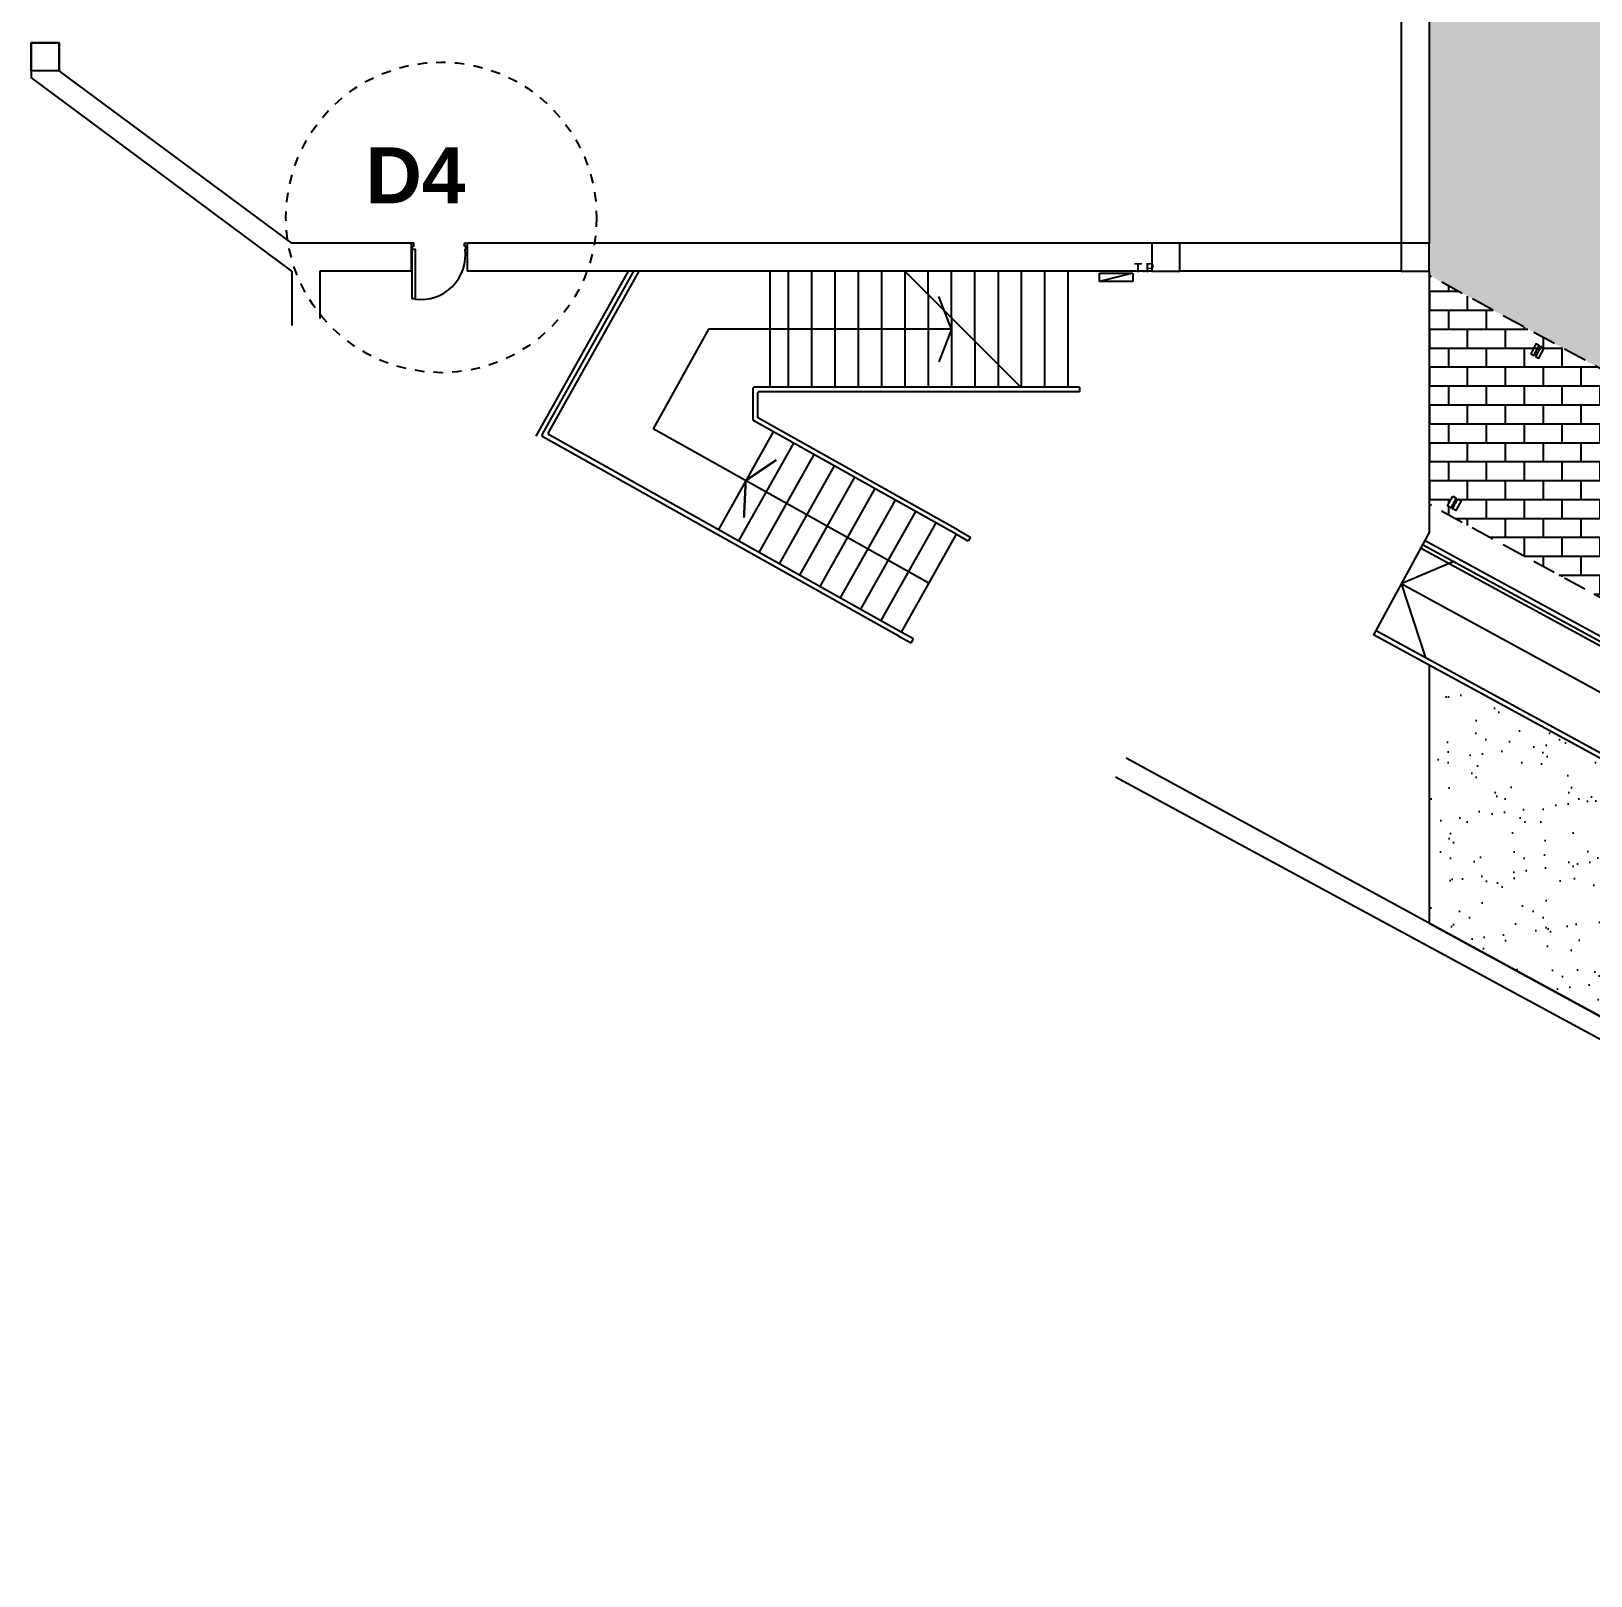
# Model space of a CAD drawing. Header units: millimetres. Extents: x -735 to -481, y 85 to 450.
# Drawn here: x -707.31 to -690.57, y 191.44 to 208.02 of the extents above; entities that cross this region are included whole.
import ezdxf

# ---------------------------------------------------------------- set-up
doc = ezdxf.new("R2010")
doc.units = ezdxf.units.MM
doc.linetypes.add('ACAD_ISO02W100', pattern=[15, 12, -3])
doc.linetypes.add('DASHED', pattern=[0.75, 0.5, -0.25])
doc.layers.get('0').update_dxf_attribs({"color": 6, "linetype": 'CONTINUOUS'})
for name, color, linetype in [('A-ESCALERAS', 6, 'CONTINUOUS'), ('A-MUROS', 5, 'CONTINUOUS'), ('A-PROYECCION', 3, 'DASHED'), ('BLOQUES', 1, 'CONTINUOUS'), ('dib - muro vista1', 1, 'CONTINUOUS'), ('dib - muro vista2', 2, 'CONTINUOUS'), ('dib - texto', 2, 'CONTINUOUS'), ('dib-carp vista 1', 1, 'CONTINUOUS'), ('dib-verde', 64, 'CONTINUOUS'), ('ESTRUCTURA', 6, 'CONTINUOUS'), ('fino', 8, 'CONTINUOUS'), ('SOLADOS EXTERIORES', 8, 'CONTINUOUS'), ('T-LOCALES', 7, 'CONTINUOUS'), ('TABLERO PRINCIPAL', 1, 'CONTINUOUS'), ('VISTA', 1, 'CONTINUOUS'), ('VISTA4', 3, 'CONTINUOUS')]:
    doc.layers.add(name, color=color, linetype=linetype)
doc.styles.add('ARIAL', font='swisseb.ttf', dxfattribs={"width": 1.32})
doc.styles.add('STYLE1', font='swisseb.ttf', dxfattribs={"width": 1.32})

msp = doc.modelspace()

# ---------------------------------------------------------------- hatches: boundary and pattern name
at = {"layer": 'dib-verde'}
h = msp.add_hatch(dxfattribs=at)
h.set_pattern_fill('AR-SAND', color=256, scale=0.01, style=0)
h.paths.add_polyline_path([(-692.309, 201.219), (-692.308, 198.45), (-684.55, 194.221), (-682.881, 197.283), (-687.44, 199.769), (-687.903, 198.817)])
at = {"layer": 'fino'}
h = msp.add_hatch(dxfattribs=at)
h.set_pattern_fill('AR-B816', color=256, scale=0.001, style=0)
edge = h.paths.add_edge_path(flags=0)
edge.add_arc((-674.465, 199.277), 1.836, 0, 360)
edge = h.paths.add_edge_path(flags=16)
edge.add_arc((-674.465, 199.277), 2.436, 0, 360)
edge = h.paths.add_edge_path(flags=0)
edge.add_arc((-674.465, 199.277), 1.836, 0, 360)
h.paths.add_polyline_path([(-690.51, 232.581), (-692.31, 232.659), (-692.31, 205.449), (-692.31, 205.404), (-671.209, 193.902), (-668.995, 193.902), (-668.995, 225.823), (-668.995, 225.824), (-668.996, 225.824), (-668.996, 226.324), (-668.995, 226.273), (-669.996, 226.273), (-669.996, 205.274), (-678.604, 205.274), (-678.602, 205.274), (-681.602, 205.274), (-681.604, 205.274), (-683.666, 205.274), (-683.663, 210.743), (-690.51, 210.743)])
h.paths.add_polyline_path([(-691.737, 229.263), (-691.137, 229.263), (-691.137, 228.663), (-691.737, 228.663)], flags=16)
h = msp.add_hatch(dxfattribs=at)
h.set_pattern_fill('AR-B816', color=256, scale=0.001, style=0)
h.paths.add_polyline_path([(-692.31, 205.404), (-692.309, 202.944), (-682.706, 197.709), (-671.237, 191.456), (-671.234, 193.915)])
h.paths.add_polyline_path([(-691.965, 202.983), (-692.023, 202.878), (-692.058, 202.898), (-692, 203.003)], flags=16)
h.paths.add_polyline_path([(-689.578, 203.665), (-689.52, 203.77), (-689.485, 203.751), (-689.544, 203.646)], flags=16)
h.paths.add_polyline_path([(-692.018, 203.012), (-692.076, 202.907), (-692.111, 202.927), (-692.053, 203.032)], flags=16)
h.paths.add_polyline_path([(-689.526, 203.636), (-689.468, 203.741), (-689.433, 203.722), (-689.491, 203.617)], flags=16)
h.paths.add_polyline_path([(-690.41, 202.138), (-690.375, 202.118), (-690.434, 202.013), (-690.469, 202.033)], flags=16)
h.paths.add_polyline_path([(-690.358, 202.109), (-690.323, 202.089), (-690.381, 201.984), (-690.416, 202.004)], flags=16)
h.paths.add_polyline_path([(-687.822, 202.708), (-687.764, 202.813), (-687.729, 202.794), (-687.788, 202.689)], flags=16)
h.paths.add_polyline_path([(-687.77, 202.679), (-687.712, 202.784), (-687.677, 202.764), (-687.735, 202.66)], flags=16)
h.paths.add_polyline_path([(-688.654, 201.18), (-688.619, 201.161), (-688.678, 201.056), (-688.713, 201.075)], flags=16)
h.paths.add_polyline_path([(-688.602, 201.151), (-688.567, 201.132), (-688.625, 201.027), (-688.66, 201.046)], flags=16)
h.paths.add_polyline_path([(-685.847, 201.631), (-685.789, 201.736), (-685.754, 201.717), (-685.812, 201.612)], flags=16)
h.paths.add_polyline_path([(-686.679, 200.103), (-686.644, 200.084), (-686.702, 199.979), (-686.737, 199.999)], flags=16)
h.paths.add_polyline_path([(-685.795, 201.602), (-685.736, 201.707), (-685.701, 201.688), (-685.76, 201.583)], flags=16)
h.paths.add_polyline_path([(-686.626, 200.074), (-686.591, 200.055), (-686.65, 199.95), (-686.685, 199.969)], flags=16)
h.paths.add_polyline_path([(-684.091, 200.674), (-684.033, 200.779), (-683.998, 200.759), (-684.056, 200.655)], flags=16)
h.paths.add_polyline_path([(-684.923, 199.146), (-684.888, 199.127), (-684.946, 199.022), (-684.981, 199.041)], flags=16)
h.paths.add_polyline_path([(-684.038, 200.645), (-683.98, 200.75), (-683.945, 200.73), (-684.004, 200.625)], flags=16)
h.paths.add_polyline_path([(-684.87, 199.117), (-684.835, 199.098), (-684.894, 198.993), (-684.929, 199.012)], flags=16)
h.paths.add_polyline_path([(-682.116, 199.597), (-682.058, 199.702), (-682.023, 199.683), (-682.081, 199.578)], flags=16)
h.paths.add_polyline_path([(-682.948, 198.069), (-682.913, 198.05), (-682.971, 197.945), (-683.006, 197.965)], flags=16)
h.paths.add_polyline_path([(-682.063, 199.568), (-682.005, 199.673), (-681.97, 199.654), (-682.028, 199.549)], flags=16)
h.paths.add_polyline_path([(-682.895, 198.04), (-682.86, 198.021), (-682.918, 197.916), (-682.953, 197.935)], flags=16)
h.paths.add_polyline_path([(-680.36, 198.64), (-680.301, 198.745), (-680.267, 198.725), (-680.325, 198.62)], flags=16)
h.paths.add_polyline_path([(-681.192, 197.112), (-681.157, 197.093), (-681.215, 196.988), (-681.25, 197.007)], flags=16)
h.paths.add_polyline_path([(-680.307, 198.611), (-680.249, 198.716), (-680.214, 198.696), (-680.272, 198.591)], flags=16)
h.paths.add_polyline_path([(-681.139, 197.083), (-681.104, 197.064), (-681.162, 196.959), (-681.197, 196.978)], flags=16)
h.paths.add_polyline_path([(-678.472, 197.611), (-678.414, 197.716), (-678.379, 197.696), (-678.437, 197.592)], flags=16)
h.paths.add_polyline_path([(-679.304, 196.083), (-679.269, 196.064), (-679.327, 195.959), (-679.362, 195.978)], flags=16)
h.paths.add_polyline_path([(-678.42, 197.582), (-678.362, 197.687), (-678.327, 197.667), (-678.385, 197.562)], flags=16)
h.paths.add_polyline_path([(-679.252, 196.054), (-679.217, 196.035), (-679.275, 195.93), (-679.31, 195.949)], flags=16)
h.paths.add_polyline_path([(-676.629, 196.606), (-676.57, 196.711), (-676.535, 196.691), (-676.594, 196.586)], flags=16)
h.paths.add_polyline_path([(-677.46, 195.078), (-677.425, 195.059), (-677.484, 194.954), (-677.519, 194.973)], flags=16)
h.paths.add_polyline_path([(-676.576, 196.577), (-676.518, 196.682), (-676.483, 196.662), (-676.541, 196.557)], flags=16)
h.paths.add_polyline_path([(-677.408, 195.049), (-677.373, 195.03), (-677.431, 194.925), (-677.466, 194.944)], flags=16)
h.paths.add_polyline_path([(-674.653, 195.529), (-674.595, 195.634), (-674.56, 195.615), (-674.618, 195.51)], flags=16)
h.paths.add_polyline_path([(-675.485, 194.001), (-675.45, 193.982), (-675.509, 193.877), (-675.543, 193.896)], flags=16)
h.paths.add_polyline_path([(-674.601, 195.5), (-674.543, 195.605), (-674.508, 195.585), (-674.566, 195.481)], flags=16)
h.paths.add_polyline_path([(-675.433, 193.972), (-675.398, 193.953), (-675.456, 193.848), (-675.491, 193.867)], flags=16)
h.paths.add_polyline_path([(-672.897, 194.572), (-672.839, 194.677), (-672.804, 194.657), (-672.862, 194.552)], flags=16)
h.paths.add_polyline_path([(-673.729, 193.044), (-673.694, 193.025), (-673.753, 192.92), (-673.787, 192.939)], flags=16)
h.paths.add_polyline_path([(-672.845, 194.543), (-672.787, 194.648), (-672.752, 194.628), (-672.81, 194.523)], flags=16)
h.paths.add_polyline_path([(-673.677, 193.015), (-673.642, 192.996), (-673.7, 192.891), (-673.735, 192.91)], flags=16)

# ---------------------------------------------------------------- linework, layer by layer
at = {"color": 2}
for points in [[(-703.233, 205.685), (-703.221, 205.685), (-703.221, 205.717), (-703.205, 205.717), (-703.205, 205.749), (-703.221, 205.749), (-703.221, 205.749), (-703.233, 205.749)], [(-702.633, 205.685), (-702.645, 205.685), (-702.645, 205.717), (-702.661, 205.717), (-702.661, 205.749), (-702.645, 205.749), (-702.645, 205.749), (-702.633, 205.749)]]:
    msp.add_lwpolyline(points, dxfattribs=at)
at = {"color": 3}
msp.add_lwpolyline([(-703.221, 205.685), (-703.189, 205.685), (-703.189, 205.149), (-703.221, 205.149)], close=True, dxfattribs=at)
at = {"layer": 'A-ESCALERAS'}
for p, q in [((-699.385, 205.449), (-699.385, 204.204)), ((-699.185, 205.449), (-699.185, 204.204)), ((-698.935, 205.449), (-698.935, 204.204)), ((-698.685, 205.449), (-698.685, 204.204)), ((-698.435, 205.449), (-698.435, 204.204)), ((-698.185, 205.449), (-698.185, 204.204)), ((-697.935, 205.449), (-697.935, 204.204)), ((-696.689, 204.204), (-697.935, 205.449)), ((-697.685, 205.199), (-697.685, 205.449)), ((-697.435, 204.949), (-697.435, 205.449)), ((-697.185, 204.699), (-697.185, 205.449)), ((-696.935, 205.449), (-696.935, 204.449)), ((-696.685, 205.449), (-696.685, 204.204)), ((-696.435, 205.449), (-696.435, 204.204)), ((-696.185, 205.449), (-696.185, 204.204)), ((-697.685, 205.199), (-697.685, 204.204)), ((-697.435, 204.949), (-697.435, 204.204)), ((-700.042, 204.826), (-700.636, 203.756)), ((-697.435, 204.826), (-700.042, 204.826)), ((-697.185, 204.699), (-697.185, 204.204)), ((-697.679, 202.099), (-700.636, 203.756)), ((-699.348, 203.724), (-699.936, 202.674)), ((-699.13, 203.602), (-699.718, 202.552)), ((-698.912, 203.48), (-699.5, 202.429)), ((-698.912, 203.48), (-699.5, 202.429)), ((-698.694, 203.357), (-699.282, 202.307)), ((-698.476, 203.235), (-699.064, 202.185)), ((-698.257, 203.113), (-698.846, 202.063)), ((-698.039, 202.991), (-698.628, 201.941)), ((-697.821, 202.868), (-698.41, 201.818)), ((-697.603, 202.746), (-698.192, 201.696)), ((-697.385, 202.624), (-697.974, 201.574))]:
    msp.add_line(p, q, dxfattribs=at)
for points in [[(-697.435, 204.826), (-697.569, 205.176)], [(-697.435, 204.826), (-697.569, 204.476)]]:
    msp.add_lwpolyline(points, dxfattribs=at)
at = {"layer": 'A-ESCALERAS', "const_width": 0.025}
for points in [[(-699.642, 203.199), (-699.313, 203.422)], [(-699.642, 203.199), (-699.661, 202.801)]]:
    msp.add_lwpolyline(points, dxfattribs=at)
at = {"layer": 'A-MUROS'}
for p, q in [((-707.01, 207.898), (-707.31, 207.898)), ((-707.01, 207.898), (-707.31, 207.898)), ((-707.31, 207.898), (-707.31, 207.526)), ((-707.01, 207.598), (-707.01, 207.898)), ((-707.01, 207.598), (-707.01, 207.898)), ((-704.511, 205.449), (-707.31, 207.526)), ((-704.511, 205.749), (-707.01, 207.598)), ((-703.233, 205.749), (-704.511, 205.749)), ((-695.285, 205.749), (-702.633, 205.749)), ((-704.511, 205.449), (-704.511, 204.865)), ((-703.233, 205.449), (-704.211, 205.449)), ((-704.211, 205.449), (-704.211, 204.939)), ((-695.285, 205.449), (-702.633, 205.449))]:
    msp.add_line(p, q, dxfattribs=at)
msp.add_lwpolyline([(-707.01, 207.598), (-707.31, 207.598), (-707.31, 207.898), (-707.01, 207.898)], close=True, dxfattribs=at)
msp.add_lwpolyline([(-707.01, 207.598), (-707.31, 207.598), (-707.31, 207.898), (-707.01, 207.898)], close=True, dxfattribs=at)
for points in [[(-703.233, 205.749), (-703.233, 205.449)], [(-702.633, 205.749), (-702.633, 205.449)]]:
    msp.add_lwpolyline(points, dxfattribs=at)
at = {"layer": 'A-PROYECCION', "ltscale": 0.04}
msp.add_circle((-702.909, 206.025), 1.667, dxfattribs=at)
at = {"layer": 'BLOQUES'}
msp.add_arc((-703.127, 205.622), 0.478, 262.5014, 7.6335, dxfattribs=at)
at = {"layer": 'dib - muro vista1'}
for p, q in [((-688.342, 200.309), (-692.381, 202.511)), ((-688.318, 200.353), (-692.357, 202.555)), ((-692.309, 201.219), (-692.308, 198.45))]:
    msp.add_line(p, q, dxfattribs=at)
for points in [[(-687.352, 199.826), (-687.903, 198.817), (-692.907, 201.545)], [(-687.396, 199.85), (-687.923, 198.884), (-692.883, 201.589)]]:
    msp.add_lwpolyline(points, dxfattribs=at)
at = {"layer": 'dib - muro vista2'}
for p, q in [((-695.561, 200.224), (-684.594, 194.245)), ((-695.673, 200.02), (-684.69, 194.069))]:
    msp.add_line(p, q, dxfattribs=at)
for points in [[(-691.219, 204.561), (-691.184, 204.542), (-691.127, 204.648), (-691.162, 204.667)], [(-691.219, 204.561), (-691.184, 204.542), (-691.127, 204.648), (-691.162, 204.667)], [(-691.166, 204.533), (-691.131, 204.514), (-691.074, 204.62), (-691.11, 204.638)], [(-691.166, 204.533), (-691.131, 204.514), (-691.074, 204.62), (-691.11, 204.638)], [(-692.053, 203.032), (-692.018, 203.012), (-692.076, 202.907), (-692.111, 202.927)], [(-692.053, 203.032), (-692.018, 203.012), (-692.076, 202.907), (-692.111, 202.927)], [(-692, 203.003), (-691.965, 202.983), (-692.023, 202.878), (-692.058, 202.898)], [(-692, 203.003), (-691.965, 202.983), (-692.023, 202.878), (-692.058, 202.898)]]:
    msp.add_lwpolyline(points, close=True, dxfattribs=at)
at = {"layer": 'dib-carp vista 1'}
for p, q in [((-692.61, 210.743), (-692.61, 205.749)), ((-692.31, 210.743), (-692.31, 205.749)), ((-692.61, 205.749), (-694.985, 205.749)), ((-692.61, 205.449), (-694.985, 205.449))]:
    msp.add_line(p, q, dxfattribs=at)
at = {"layer": 'dib-verde'}
msp.add_lwpolyline([(-692.309, 201.219), (-692.308, 198.45), (-684.55, 194.221), (-682.881, 197.283), (-687.396, 199.745), (-687.903, 198.817)], close=True, dxfattribs=at)
at = {"layer": 'ESTRUCTURA'}
for points in [[(-695.285, 205.449), (-694.985, 205.449), (-694.985, 205.749), (-695.285, 205.749)], [(-692.61, 205.449), (-692.31, 205.449), (-692.31, 205.749), (-692.61, 205.749)]]:
    msp.add_lwpolyline(points, close=True, dxfattribs=at)
at = {"layer": 'SOLADOS EXTERIORES'}
for p, q in [((-700.903, 205.449), (-701.896, 203.677)), ((-696.935, 204.449), (-696.935, 204.204)), ((-682.574, 197.116), (-692.401, 202.473))]:
    msp.add_line(p, q, dxfattribs=at)
for points in [[(-692.31, 205.449), (-692.309, 202.642), (-692.907, 201.545)], [(-692.608, 202.094), (-692.05, 202.33)], [(-692.608, 202.094), (-688.569, 199.892)], [(-692.608, 202.094), (-692.346, 201.296)]]:
    msp.add_lwpolyline(points, dxfattribs=at)
at = {"layer": 'TABLERO PRINCIPAL', "linetype": 'ACAD_ISO02W100'}
msp.add_line((-695.487, 205.426), (-695.845, 205.337), dxfattribs=at)
msp.add_lwpolyline([(-695.487, 205.426), (-695.487, 205.337), (-695.845, 205.337), (-695.845, 205.426)], close=True, dxfattribs=at)
at = {"layer": 'VISTA'}
for p, q in [((-700.846, 205.449), (-701.827, 203.699)), ((-700.788, 205.449), (-701.759, 203.718)), ((-699.566, 204.184), (-699.566, 203.858)), ((-696.316, 204.204), (-699.546, 204.204)), ((-696.062, 204.204), (-699.546, 204.204)), ((-696.062, 204.204), (-696.062, 204.154)), ((-699.516, 204.134), (-699.516, 203.887)), ((-696.062, 204.154), (-699.496, 204.154)), ((-697.361, 202.668), (-699.506, 203.87)), ((-697.974, 201.574), (-701.751, 203.691)), ((-697.385, 202.624), (-699.556, 203.84)), ((-697.998, 201.53), (-701.819, 203.671)), ((-697.254, 202.551), (-697.385, 202.624)), ((-697.361, 202.668), (-697.23, 202.594)), ((-697.23, 202.594), (-697.254, 202.551)), ((-697.998, 201.53), (-697.867, 201.457)), ((-697.843, 201.501), (-697.974, 201.574)), ((-697.867, 201.457), (-697.843, 201.501))]:
    msp.add_line(p, q, dxfattribs=at)
for centre, start, end in [((-699.546, 204.184), 90, 180), ((-699.496, 204.134), 90, 180), ((-699.546, 203.858), 180, 240.7361), ((-699.496, 203.887), 180, 240.7361), ((-701.809, 203.689), 150.7361, 240.7361), ((-701.741, 203.708), 150.7361, 240.7361)]:
    msp.add_arc(centre, 0.02, start, end, dxfattribs=at)
at = {"layer": 'VISTA4', "linetype": 'DASHED', "ltscale": 0.5}
for p, q in [((-671.209, 193.902), (-692.31, 205.404)), ((-671.212, 191.443), (-692.309, 202.944))]:
    msp.add_line(p, q, dxfattribs=at)

# ---------------------------------------------------------------- texts
at = {"layer": 'dib - texto', "insert": (-703.722, 206.777), "char_height": 0.6, "width": 20.056, "attachment_point": 1, "style": 'STYLE1'}
msp.add_mtext('{\\fArial|b1|i0|c0|p34;D4}', dxfattribs=at)
at = {"layer": 'T-LOCALES', "ltscale": 0.5, "insert": (-698.161, 205.535), "char_height": 0.1, "width": 5.62056, "attachment_point": 1, "style": 'ARIAL'}
msp.add_mtext('\\pi2.6858;{\\fSwis721 Lt BT|b1|i0|c0|p34;T.P}', dxfattribs=at)

doc.saveas('drawing.dxf')
